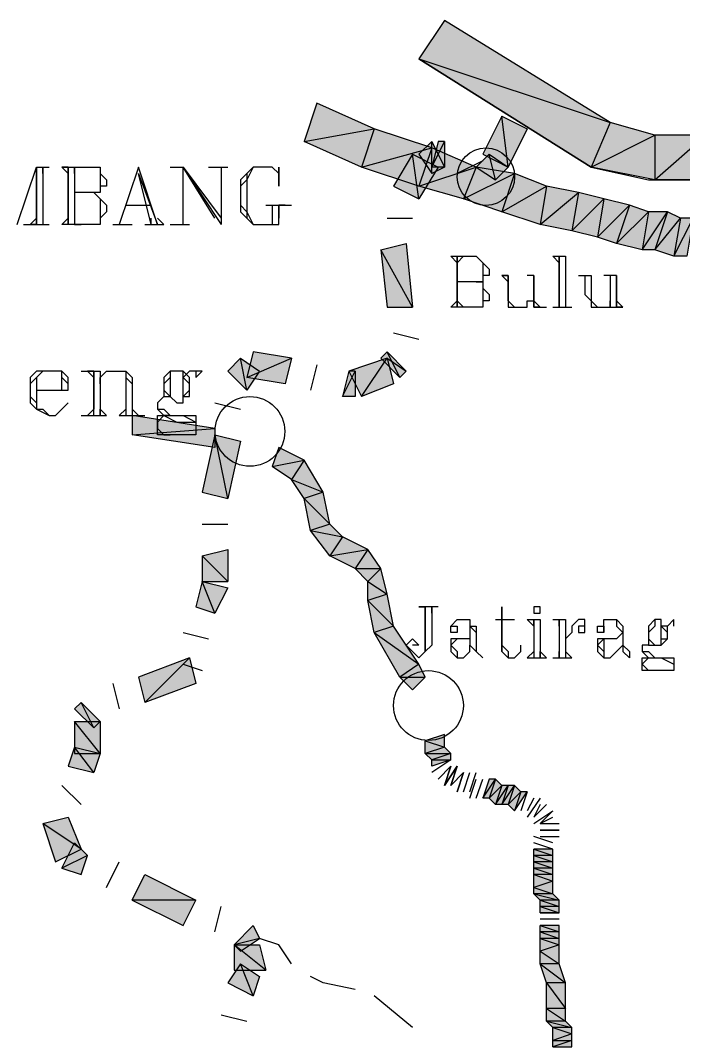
# Model space of a CAD drawing. Header units: millimetres. Extents: x 658 to 813, y 806 to 883.
# Drawn here: x 784.5611 to 784.8772, y 865.0214 to 865.5094 of the extents above; entities that cross this region are included whole.
import ezdxf

# ---------------------------------------------------------------- set-up
doc = ezdxf.new("R2010")
doc.units = ezdxf.units.MM
doc.header["$LTSCALE"] = 0.1
doc.linetypes.add('atContinuous2', pattern=[0])
for name, color, linetype in [('BAT-PROP', 7, 'Continuous'), ('BATKAB', 7, 'Continuous'), ('JL-ARTERI', 7, 'Continuous'), ('KLEKTOR2', 7, 'Continuous'), ('PANTAI', 7, 'Continuous'), ('pantai1', 7, 'Continuous'), ('SYMBOL', 7, 'Continuous'), ('TEXT', 8, 'Continuous'), ('zat_Mask_solid', 7, 'Continuous')]:
    doc.layers.add(name, color=color, linetype=linetype)

msp = doc.modelspace()

# ---------------------------------------------------------------- hatches: boundary and pattern name
at = {"layer": 'BAT-PROP'}
h = msp.add_hatch(color=7, dxfattribs=at)
h.paths.add_polyline_path([(784.78146, 865.44551), (784.79362, 865.43943), (784.79058, 865.46375)])
h.paths.add_polyline_path([(784.79362, 865.43943), (784.79058, 865.46375), (784.80274, 865.45767)])
h = msp.add_hatch(color=7, dxfattribs=at)
h.paths.add_polyline_path([(784.75106, 865.44551), (784.75714, 865.43639), (784.75714, 865.45159)])
h.paths.add_polyline_path([(784.75714, 865.43639), (784.75714, 865.45159), (784.76322, 865.43943)])
h = msp.add_hatch(color=7, dxfattribs=at)
h.paths.add_polyline_path([(784.76018, 865.45159), (784.75714, 865.43943), (784.76322, 865.45159)], flags=16)
h.paths.add_polyline_path([(784.75714, 865.43943), (784.76322, 865.45159), (784.76322, 865.43943)])
h = msp.add_hatch(color=7, dxfattribs=at)
h.paths.add_polyline_path([(784.7389, 865.43031), (784.75106, 865.42423), (784.74802, 865.44551)])
h.paths.add_polyline_path([(784.75106, 865.42423), (784.74802, 865.44551), (784.76018, 865.43943)])
h = msp.add_hatch(color=7, dxfattribs=at)
h.paths.add_polyline_path([(784.77842, 865.43943), (784.78754, 865.43335), (784.7845, 865.44551)])
h.paths.add_polyline_path([(784.78754, 865.43335), (784.7845, 865.44551), (784.79362, 865.43943)])
h = msp.add_hatch(color=7, dxfattribs=at)
h.paths.add_polyline_path([(784.73586, 865.37255), (784.74802, 865.37255), (784.73282, 865.39991)], flags=16)
h.paths.add_polyline_path([(784.74802, 865.37255), (784.73282, 865.39991), (784.74498, 865.40295)])
h = msp.add_hatch(color=7, dxfattribs=at)
h.paths.add_polyline_path([(784.67202, 865.35127), (784.66898, 865.33911), (784.69026, 865.34823)])
h.paths.add_polyline_path([(784.66898, 865.33911), (784.69026, 865.34823), (784.68722, 865.33607)])
h = msp.add_hatch(color=7, dxfattribs=at)
h.paths.add_polyline_path([(784.73282, 865.34823), (784.74194, 865.33911), (784.73586, 865.35127)])
h.paths.add_polyline_path([(784.74194, 865.33911), (784.73586, 865.35127), (784.74498, 865.34215)])
h = msp.add_hatch(color=7, dxfattribs=at)
h.paths.add_polyline_path([(784.65986, 865.34215), (784.66898, 865.33303), (784.66594, 865.34823)])
h.paths.add_polyline_path([(784.66898, 865.33303), (784.66594, 865.34823), (784.67506, 865.34215)])
h = msp.add_hatch(color=7, dxfattribs=at)
h.paths.add_polyline_path([(784.71762, 865.34215), (784.7237, 865.32999), (784.73586, 865.34823)])
h.paths.add_polyline_path([(784.7237, 865.32999), (784.73586, 865.34823), (784.7389, 865.33607)])
h = msp.add_hatch(color=7, dxfattribs=at)
h.paths.add_polyline_path([(784.71762, 865.34215), (784.71458, 865.32999), (784.72066, 865.34215)], flags=16)
h.paths.add_polyline_path([(784.71458, 865.32999), (784.72066, 865.34215), (784.72066, 865.32999)])
h = msp.add_hatch(color=7, dxfattribs=at)
h.paths.add_polyline_path([(784.6477, 865.28439), (784.65986, 865.28135), (784.65378, 865.31175)])
h.paths.add_polyline_path([(784.65986, 865.28135), (784.65378, 865.31175), (784.66594, 865.30871)])
h = msp.add_hatch(color=7, dxfattribs=at)
h.paths.add_polyline_path([(784.6477, 865.24183), (784.65986, 865.24183), (784.6477, 865.25399)], flags=16)
h.paths.add_polyline_path([(784.65986, 865.24183), (784.6477, 865.25399), (784.65986, 865.25703)])
h = msp.add_hatch(color=7, dxfattribs=at)
h.paths.add_polyline_path([(784.64466, 865.22967), (784.65378, 865.22663), (784.6477, 865.24183)])
h.paths.add_polyline_path([(784.65378, 865.22663), (784.6477, 865.24183), (784.65986, 865.23879)])
h = msp.add_hatch(color=7, dxfattribs=at)
h.paths.add_polyline_path([(784.6173, 865.19623), (784.62034, 865.18407), (784.64162, 865.20535)])
h.paths.add_polyline_path([(784.62034, 865.18407), (784.64162, 865.20535), (784.64466, 865.19319)])
h = msp.add_hatch(color=7, dxfattribs=at)
h.paths.add_polyline_path([(784.5869, 865.18103), (784.59602, 865.17191), (784.58994, 865.18407)])
h.paths.add_polyline_path([(784.59602, 865.17191), (784.58994, 865.18407), (784.59906, 865.17495)])
h = msp.add_hatch(color=7, dxfattribs=at)
h.paths.add_polyline_path([(784.5869, 865.15974), (784.59906, 865.15974), (784.5869, 865.17495)], flags=16)
h.paths.add_polyline_path([(784.59906, 865.15974), (784.5869, 865.17495), (784.59906, 865.17495)])
h = msp.add_hatch(color=7, dxfattribs=at)
h.paths.add_polyline_path([(784.58386, 865.15366), (784.59602, 865.15062), (784.5869, 865.16278)])
h.paths.add_polyline_path([(784.59602, 865.15062), (784.5869, 865.16278), (784.59906, 865.15974)])
h = msp.add_hatch(color=7, dxfattribs=at)
h.paths.add_polyline_path([(784.57778, 865.10806), (784.58994, 865.11414), (784.5717, 865.1263)])
h.paths.add_polyline_path([(784.58994, 865.11414), (784.5717, 865.1263), (784.58386, 865.12934)])
h = msp.add_hatch(color=7, dxfattribs=at)
h.paths.add_polyline_path([(784.58994, 865.10198), (784.59298, 865.1111), (784.58082, 865.10502)])
h.paths.add_polyline_path([(784.59298, 865.1111), (784.58082, 865.10502), (784.5869, 865.11718)])
h = msp.add_hatch(color=7, dxfattribs=at)
h.paths.add_polyline_path([(784.63858, 865.07766), (784.64466, 865.08982), (784.61426, 865.08982)])
h.paths.add_polyline_path([(784.64466, 865.08982), (784.61426, 865.08982), (784.62034, 865.10198)])
h = msp.add_hatch(color=7, dxfattribs=at)
h.paths.add_polyline_path([(784.66594, 865.0655), (784.67506, 865.07158), (784.6629, 865.06854)])
h.paths.add_polyline_path([(784.67506, 865.07158), (784.6629, 865.06854), (784.67202, 865.07766)])
h = msp.add_hatch(color=7, dxfattribs=at)
h.paths.add_polyline_path([(784.6629, 865.05638), (784.6781, 865.05638), (784.6629, 865.06854)], flags=16)
h.paths.add_polyline_path([(784.6781, 865.05638), (784.6629, 865.06854), (784.67506, 865.06854)])
h = msp.add_hatch(color=7, dxfattribs=at)
h.paths.add_polyline_path([(784.65986, 865.0503), (784.67202, 865.04422), (784.66594, 865.05942)])
h.paths.add_polyline_path([(784.67202, 865.04422), (784.66594, 865.05942), (784.67506, 865.05334)])
at = {"layer": 'JL-ARTERI'}
for points in [[(784.70242, 865.46983), (784.69634, 865.45159), (784.72978, 865.45767)], [(784.69634, 865.45159), (784.72978, 865.45767), (784.7237, 865.43943)], [(784.72978, 865.45767), (784.7237, 865.43943), (784.75714, 865.44855)], [(784.7237, 865.43943), (784.75714, 865.44855), (784.75106, 865.43031)], [(784.75714, 865.44855), (784.75106, 865.43031), (784.77842, 865.43943)], [(784.75106, 865.43031), (784.77842, 865.43943), (784.77234, 865.42423)], [(784.77842, 865.43943), (784.77234, 865.42423), (784.79666, 865.43639)], [(784.77234, 865.42423), (784.79666, 865.43639), (784.79058, 865.41815)], [(784.79666, 865.43639), (784.79058, 865.41815), (784.81186, 865.43031)], [(784.79058, 865.41815), (784.81186, 865.43031), (784.80882, 865.41207)], [(784.81186, 865.43031), (784.80882, 865.41207), (784.82706, 865.42727)], [(784.80882, 865.41207), (784.82706, 865.42727), (784.82402, 865.40903)], [(784.82706, 865.42727), (784.82402, 865.40903), (784.83922, 865.42423)], [(784.82402, 865.40903), (784.83922, 865.42423), (784.83618, 865.40599)], [(784.83922, 865.42423), (784.83618, 865.40599), (784.85138, 865.42119)], [(784.83618, 865.40599), (784.85138, 865.42119), (784.8453, 865.40295)], [(784.85138, 865.42119), (784.8453, 865.40295), (784.8605, 865.41815)], [(784.8453, 865.40295), (784.8605, 865.41815), (784.85746, 865.39991)]]:
    msp.add_hatch(color=7, dxfattribs=at).paths.add_polyline_path(points)
h = msp.add_hatch(color=7, dxfattribs=at)
h.paths.add_polyline_path([(784.8605, 865.41815), (784.85746, 865.39991), (784.86962, 865.41815)], flags=16)
h.paths.add_polyline_path([(784.85746, 865.39991), (784.86962, 865.41815), (784.86354, 865.39991)])
h = msp.add_hatch(color=7, dxfattribs=at)
h.paths.add_polyline_path([(784.8757, 865.41511), (784.87266, 865.39687), (784.88178, 865.41511)], flags=16)
h.paths.add_polyline_path([(784.87266, 865.39687), (784.88178, 865.41511), (784.87874, 865.39687)])
at = {"layer": 'KLEKTOR2'}
h = msp.add_hatch(color=7, dxfattribs=at)
h.paths.add_polyline_path([(784.61426, 865.32087), (784.61426, 865.31175), (784.65378, 865.31479)])
h.paths.add_polyline_path([(784.61426, 865.31175), (784.65378, 865.31479), (784.65378, 865.30567)])
for points in [[(784.68418, 865.30567), (784.68114, 865.29655), (784.69634, 865.29959)], [(784.68114, 865.29655), (784.69634, 865.29959), (784.69026, 865.29047)], [(784.69634, 865.29959), (784.69026, 865.29047), (784.70546, 865.28439)], [(784.69026, 865.29047), (784.70546, 865.28439), (784.69634, 865.28135)], [(784.70546, 865.28439), (784.69634, 865.28135), (784.7085, 865.26919)], [(784.69634, 865.28135), (784.7085, 865.26919), (784.69938, 865.26615)], [(784.7085, 865.26919), (784.69938, 865.26615), (784.71458, 865.26311)], [(784.69938, 865.26615), (784.71458, 865.26311), (784.7085, 865.25399)], [(784.71458, 865.26311), (784.7085, 865.25399), (784.72674, 865.25703)], [(784.7085, 865.25399), (784.72674, 865.25703), (784.72066, 865.24791)], [(784.72674, 865.25703), (784.72066, 865.24791), (784.73282, 865.24791)], [(784.72066, 865.24791), (784.73282, 865.24791), (784.72674, 865.24183)], [(784.73282, 865.24791), (784.72674, 865.24183), (784.73586, 865.23575)], [(784.72674, 865.24183), (784.73586, 865.23575), (784.72674, 865.23271)], [(784.73586, 865.23575), (784.72674, 865.23271), (784.7389, 865.22055)], [(784.72674, 865.23271), (784.7389, 865.22055), (784.72978, 865.21751)], [(784.7389, 865.22055), (784.72978, 865.21751), (784.75106, 865.20231)], [(784.72978, 865.21751), (784.75106, 865.20231), (784.74194, 865.19623)], [(784.75106, 865.20231), (784.74194, 865.19623), (784.7541, 865.19623)], [(784.74194, 865.19623), (784.7541, 865.19623), (784.74802, 865.19015)], [(784.76322, 865.16887), (784.7541, 865.16583), (784.76322, 865.16278)], [(784.7541, 865.16583), (784.76322, 865.16278), (784.7541, 865.15974)], [(784.76322, 865.16278), (784.7541, 865.15974), (784.76626, 865.15974)]]:
    msp.add_hatch(color=7, dxfattribs=at).paths.add_polyline_path(points)
h = msp.add_hatch(color=7, dxfattribs=at)
h.paths.add_polyline_path([(784.7541, 865.15974), (784.76626, 865.15974), (784.75714, 865.1567)])
h.paths.add_polyline_path([(784.76626, 865.15974), (784.75714, 865.1567), (784.76626, 865.1567)], flags=17)
h = msp.add_hatch(color=7, dxfattribs=at)
h.paths.add_polyline_path([(784.7845, 865.14758), (784.78146, 865.13846), (784.78754, 865.14758)], flags=16)
h.paths.add_polyline_path([(784.78146, 865.13846), (784.78754, 865.14758), (784.7845, 865.13846)])
h = msp.add_hatch(color=7, dxfattribs=at)
h.paths.add_polyline_path([(784.79058, 865.14454), (784.78754, 865.13542), (784.79362, 865.14454)], flags=16)
h.paths.add_polyline_path([(784.78754, 865.13542), (784.79362, 865.14454), (784.79058, 865.13542)])
h = msp.add_hatch(color=7, dxfattribs=at)
h.paths.add_polyline_path([(784.79362, 865.14454), (784.79058, 865.13542), (784.79666, 865.14454)], flags=16)
h.paths.add_polyline_path([(784.79058, 865.13542), (784.79666, 865.14454), (784.79362, 865.13542)])
h = msp.add_hatch(color=7, dxfattribs=at)
h.paths.add_polyline_path([(784.8149, 865.11414), (784.80578, 865.11414), (784.8149, 865.1111)], flags=17)
h.paths.add_polyline_path([(784.80578, 865.11414), (784.8149, 865.1111), (784.80578, 865.1111)], flags=17)
h = msp.add_hatch(color=7, dxfattribs=at)
h.paths.add_polyline_path([(784.8149, 865.1111), (784.80578, 865.1111), (784.8149, 865.10806)], flags=17)
h.paths.add_polyline_path([(784.80578, 865.1111), (784.8149, 865.10806), (784.80578, 865.10806)], flags=17)
h = msp.add_hatch(color=7, dxfattribs=at)
h.paths.add_polyline_path([(784.8149, 865.10806), (784.80578, 865.10806), (784.8149, 865.10502)], flags=17)
h.paths.add_polyline_path([(784.80578, 865.10806), (784.8149, 865.10502), (784.80578, 865.10502)], flags=17)
h = msp.add_hatch(color=7, dxfattribs=at)
h.paths.add_polyline_path([(784.8149, 865.10502), (784.80578, 865.10502), (784.8149, 865.10198)], flags=17)
h.paths.add_polyline_path([(784.80578, 865.10502), (784.8149, 865.10198), (784.80578, 865.10198)], flags=17)
h = msp.add_hatch(color=7, dxfattribs=at)
h.paths.add_polyline_path([(784.8149, 865.10198), (784.80578, 865.10198), (784.8149, 865.09894)], flags=17)
h.paths.add_polyline_path([(784.80578, 865.10198), (784.8149, 865.09894), (784.80578, 865.0959)])
h = msp.add_hatch(color=7, dxfattribs=at)
h.paths.add_polyline_path([(784.8149, 865.09894), (784.80578, 865.0959), (784.8149, 865.09286)])
h.paths.add_polyline_path([(784.80578, 865.0959), (784.8149, 865.09286), (784.80578, 865.09286)], flags=17)
h = msp.add_hatch(color=7, dxfattribs=at)
h.paths.add_polyline_path([(784.8149, 865.09286), (784.80578, 865.09286), (784.81794, 865.08982)], flags=17)
h.paths.add_polyline_path([(784.80578, 865.09286), (784.81794, 865.08982), (784.80882, 865.08982)], flags=17)
h = msp.add_hatch(color=7, dxfattribs=at)
h.paths.add_polyline_path([(784.81794, 865.08982), (784.80882, 865.08982), (784.81794, 865.08678)], flags=17)
h.paths.add_polyline_path([(784.80882, 865.08982), (784.81794, 865.08678), (784.80882, 865.08678)], flags=17)
h = msp.add_hatch(color=7, dxfattribs=at)
h.paths.add_polyline_path([(784.81794, 865.08678), (784.80882, 865.08678), (784.81794, 865.08374)], flags=17)
h.paths.add_polyline_path([(784.80882, 865.08678), (784.81794, 865.08374), (784.80882, 865.08374)], flags=17)
h = msp.add_hatch(color=7, dxfattribs=at)
h.paths.add_polyline_path([(784.81794, 865.07766), (784.80882, 865.07766), (784.81794, 865.07462)], flags=17)
h.paths.add_polyline_path([(784.80882, 865.07766), (784.81794, 865.07462), (784.80882, 865.07462)], flags=17)
h = msp.add_hatch(color=7, dxfattribs=at)
h.paths.add_polyline_path([(784.81794, 865.07462), (784.80882, 865.07462), (784.81794, 865.07158)], flags=17)
h.paths.add_polyline_path([(784.80882, 865.07462), (784.81794, 865.07158), (784.80882, 865.07158)], flags=17)
h = msp.add_hatch(color=7, dxfattribs=at)
h.paths.add_polyline_path([(784.81794, 865.07158), (784.80882, 865.07158), (784.81794, 865.06854)], flags=17)
h.paths.add_polyline_path([(784.80882, 865.07158), (784.81794, 865.06854), (784.80882, 865.0655)])
h = msp.add_hatch(color=7, dxfattribs=at)
h.paths.add_polyline_path([(784.81794, 865.06854), (784.80882, 865.0655), (784.81794, 865.05942)])
h.paths.add_polyline_path([(784.80882, 865.0655), (784.81794, 865.05942), (784.80882, 865.05942)], flags=17)
h = msp.add_hatch(color=7, dxfattribs=at)
h.paths.add_polyline_path([(784.81794, 865.05942), (784.80882, 865.05942), (784.82098, 865.0503)], flags=17)
h.paths.add_polyline_path([(784.80882, 865.05942), (784.82098, 865.0503), (784.81186, 865.0503)], flags=17)
h = msp.add_hatch(color=7, dxfattribs=at)
h.paths.add_polyline_path([(784.82098, 865.0503), (784.81186, 865.0503), (784.82098, 865.03814)], flags=17)
h.paths.add_polyline_path([(784.81186, 865.0503), (784.82098, 865.03814), (784.81186, 865.03814)], flags=17)
h = msp.add_hatch(color=7, dxfattribs=at)
h.paths.add_polyline_path([(784.82098, 865.03814), (784.81186, 865.03814), (784.82098, 865.03206)], flags=17)
h.paths.add_polyline_path([(784.81186, 865.03814), (784.82098, 865.03206), (784.81186, 865.03206)], flags=17)
h = msp.add_hatch(color=7, dxfattribs=at)
h.paths.add_polyline_path([(784.82098, 865.03206), (784.81186, 865.03206), (784.82402, 865.02902)], flags=17)
h.paths.add_polyline_path([(784.81186, 865.03206), (784.82402, 865.02902), (784.8149, 865.02902)], flags=17)
h = msp.add_hatch(color=7, dxfattribs=at)
h.paths.add_polyline_path([(784.82402, 865.02902), (784.8149, 865.02902), (784.82402, 865.02598)], flags=17)
h.paths.add_polyline_path([(784.8149, 865.02902), (784.82402, 865.02598), (784.8149, 865.02294)])
h.paths.add_polyline_path([(784.82402, 865.02598), (784.8149, 865.02294), (784.82402, 865.02294)], flags=17)
h = msp.add_hatch(color=7, dxfattribs=at)
h.paths.add_polyline_path([(784.8149, 865.02294), (784.82402, 865.02294), (784.8149, 865.0199)], flags=16)
h.paths.add_polyline_path([(784.82402, 865.02294), (784.8149, 865.0199), (784.82402, 865.0199)])
at = {"layer": 'pantai1'}
for points in [[(784.76322, 865.50935), (784.75106, 865.49111), (784.84226, 865.46071)], [(784.75106, 865.49111), (784.84226, 865.46071), (784.83314, 865.43943)], [(784.84226, 865.46071), (784.83314, 865.43943), (784.86354, 865.45463)], [(784.83314, 865.43943), (784.86354, 865.45463), (784.86354, 865.43335)]]:
    msp.add_hatch(color=7, dxfattribs=at).paths.add_polyline_path(points)
h = msp.add_hatch(color=7, dxfattribs=at)
h.paths.add_polyline_path([(784.86354, 865.45463), (784.86354, 865.43335), (784.88786, 865.45463)], flags=16)
h.paths.add_polyline_path([(784.86354, 865.43335), (784.88786, 865.45463), (784.88482, 865.43335)])
at = {"layer": 'zat_Mask_solid'}
for points in [[(784.86962, 865.41815), (784.86354, 865.39991), (784.8757, 865.41511)], [(784.86354, 865.39991), (784.8757, 865.41511), (784.87266, 865.39687)], [(784.75714, 865.1567), (784.76626, 865.1567), (784.75714, 865.15366)], [(784.78754, 865.14758), (784.7845, 865.13846), (784.79058, 865.14454)], [(784.7845, 865.13846), (784.79058, 865.14454), (784.78754, 865.13542)], [(784.79666, 865.14454), (784.79362, 865.13542), (784.7997, 865.1415)], [(784.79362, 865.13542), (784.7997, 865.1415), (784.79666, 865.13238)], [(784.7997, 865.1415), (784.79666, 865.13238), (784.80274, 865.1415)]]:
    msp.add_hatch(color=7, dxfattribs=at).paths.add_polyline_path(points)

# ---------------------------------------------------------------- linework, layer by layer
at = {"layer": 'BAT-PROP', "color": 7, "linetype": 'atContinuous2'}
for p, q in [((784.79058, 865.46375), (784.78146, 865.44551)), ((784.79362, 865.43943), (784.79058, 865.46375)), ((784.79362, 865.43943), (784.79058, 865.46375)), ((784.79058, 865.46375), (784.80274, 865.45767)), ((784.80274, 865.45767), (784.79362, 865.43943)), ((784.75714, 865.45159), (784.75106, 865.44551)), ((784.75714, 865.43639), (784.75714, 865.45159)), ((784.75714, 865.43639), (784.75714, 865.45159)), ((784.75714, 865.45159), (784.76322, 865.43943)), ((784.76018, 865.45159), (784.75714, 865.43943)), ((784.75714, 865.43943), (784.76322, 865.45159)), ((784.75714, 865.43943), (784.76322, 865.45159)), ((784.76322, 865.45159), (784.76018, 865.45159)), ((784.76322, 865.45159), (784.76322, 865.43943)), ((784.74802, 865.44551), (784.7389, 865.43031)), ((784.75106, 865.42423), (784.74802, 865.44551)), ((784.75106, 865.42423), (784.74802, 865.44551)), ((784.74802, 865.44551), (784.76018, 865.43943)), ((784.75106, 865.44551), (784.75714, 865.43639)), ((784.7845, 865.44551), (784.77842, 865.43943)), ((784.78146, 865.44551), (784.79362, 865.43943)), ((784.78754, 865.43335), (784.7845, 865.44551)), ((784.78754, 865.43335), (784.7845, 865.44551)), ((784.7845, 865.44551), (784.79362, 865.43943)), ((784.76018, 865.43943), (784.75106, 865.42423)), ((784.76322, 865.43943), (784.75714, 865.43639)), ((784.76322, 865.43943), (784.75714, 865.43943)), ((784.77842, 865.43943), (784.78754, 865.43335)), ((784.79362, 865.43943), (784.78754, 865.43335)), ((784.7389, 865.43031), (784.75106, 865.42423)), ((784.73282, 865.39991), (784.74498, 865.40295)), ((784.74498, 865.40295), (784.74802, 865.37255)), ((784.74802, 865.37255), (784.73282, 865.39991)), ((784.73282, 865.39991), (784.73586, 865.37255)), ((784.74802, 865.37255), (784.73282, 865.39991)), ((784.73586, 865.37255), (784.74802, 865.37255)), ((784.67202, 865.35127), (784.66898, 865.33911)), ((784.69026, 865.34823), (784.67202, 865.35127)), ((784.73586, 865.35127), (784.73282, 865.34823)), ((784.74194, 865.33911), (784.73586, 865.35127)), ((784.74194, 865.33911), (784.73586, 865.35127)), ((784.73586, 865.35127), (784.74498, 865.34215)), ((784.66594, 865.34823), (784.65986, 865.34215)), ((784.66898, 865.33303), (784.66594, 865.34823)), ((784.66898, 865.33303), (784.66594, 865.34823)), ((784.66594, 865.34823), (784.67506, 865.34215)), ((784.66898, 865.33911), (784.69026, 865.34823)), ((784.66898, 865.33911), (784.69026, 865.34823)), ((784.69026, 865.34823), (784.68722, 865.33607)), ((784.73586, 865.34823), (784.71762, 865.34215)), ((784.7237, 865.32999), (784.73586, 865.34823)), ((784.7237, 865.32999), (784.73586, 865.34823)), ((784.73282, 865.34823), (784.74194, 865.33911)), ((784.73586, 865.34823), (784.7389, 865.33607)), ((784.65986, 865.34215), (784.66898, 865.33303)), ((784.67506, 865.34215), (784.66898, 865.33303)), ((784.71762, 865.34215), (784.71458, 865.32999)), ((784.71458, 865.32999), (784.72066, 865.34215)), ((784.71458, 865.32999), (784.72066, 865.34215)), ((784.72066, 865.34215), (784.71762, 865.34215)), ((784.71762, 865.34215), (784.7237, 865.32999)), ((784.72066, 865.34215), (784.72066, 865.32999)), ((784.74498, 865.34215), (784.74194, 865.33911)), ((784.68722, 865.33607), (784.66898, 865.33911)), ((784.7389, 865.33607), (784.7237, 865.32999)), ((784.72066, 865.32999), (784.71458, 865.32999)), ((784.65378, 865.31175), (784.6477, 865.28439)), ((784.65986, 865.28135), (784.65378, 865.31175)), ((784.65986, 865.28135), (784.65378, 865.31175)), ((784.65378, 865.31175), (784.66594, 865.30871)), ((784.66594, 865.30871), (784.65986, 865.28135)), ((784.6477, 865.28439), (784.65986, 865.28135)), ((784.6477, 865.25399), (784.65986, 865.25703)), ((784.65986, 865.24183), (784.6477, 865.25399)), ((784.6477, 865.25399), (784.6477, 865.24183)), ((784.65986, 865.24183), (784.6477, 865.25399)), ((784.65986, 865.25703), (784.65986, 865.24183)), ((784.6477, 865.24183), (784.64466, 865.22967)), ((784.65378, 865.22663), (784.6477, 865.24183)), ((784.65378, 865.22663), (784.6477, 865.24183)), ((784.6477, 865.24183), (784.65986, 865.23879)), ((784.6477, 865.24183), (784.65986, 865.24183)), ((784.65986, 865.23879), (784.65378, 865.22663)), ((784.64466, 865.22967), (784.65378, 865.22663)), ((784.64162, 865.20535), (784.6173, 865.19623)), ((784.62034, 865.18407), (784.64162, 865.20535)), ((784.62034, 865.18407), (784.64162, 865.20535)), ((784.64162, 865.20535), (784.64466, 865.19319)), ((784.6173, 865.19623), (784.62034, 865.18407)), ((784.64466, 865.19319), (784.62034, 865.18407)), ((784.58994, 865.18407), (784.5869, 865.18103)), ((784.5869, 865.18103), (784.59602, 865.17191)), ((784.59602, 865.17191), (784.58994, 865.18407)), ((784.59602, 865.17191), (784.58994, 865.18407)), ((784.58994, 865.18407), (784.59906, 865.17495)), ((784.59906, 865.15974), (784.5869, 865.17495)), ((784.5869, 865.17495), (784.5869, 865.15974)), ((784.59906, 865.15974), (784.5869, 865.17495)), ((784.5869, 865.17495), (784.59906, 865.17495)), ((784.59906, 865.17495), (784.59602, 865.17191)), ((784.59906, 865.17495), (784.59906, 865.15974)), ((784.5869, 865.16278), (784.58386, 865.15366)), ((784.59602, 865.15062), (784.5869, 865.16278)), ((784.59602, 865.15062), (784.5869, 865.16278)), ((784.5869, 865.16278), (784.59906, 865.15974)), ((784.5869, 865.15974), (784.59906, 865.15974)), ((784.59906, 865.15974), (784.59602, 865.15062)), ((784.58386, 865.15366), (784.59602, 865.15062)), ((784.5717, 865.1263), (784.58386, 865.12934)), ((784.58386, 865.12934), (784.58994, 865.11414)), ((784.58994, 865.11414), (784.5717, 865.1263)), ((784.5717, 865.1263), (784.57778, 865.10806)), ((784.58994, 865.11414), (784.5717, 865.1263)), ((784.58082, 865.10502), (784.5869, 865.11718)), ((784.5869, 865.11718), (784.59298, 865.1111)), ((784.57778, 865.10806), (784.58994, 865.11414)), ((784.59298, 865.1111), (784.58082, 865.10502)), ((784.59298, 865.1111), (784.58082, 865.10502)), ((784.58994, 865.10198), (784.59298, 865.1111)), ((784.58082, 865.10502), (784.58994, 865.10198)), ((784.61426, 865.08982), (784.62034, 865.10198)), ((784.62034, 865.10198), (784.64466, 865.08982)), ((784.64466, 865.08982), (784.61426, 865.08982)), ((784.61426, 865.08982), (784.63858, 865.07766)), ((784.64466, 865.08982), (784.61426, 865.08982)), ((784.63858, 865.07766), (784.64466, 865.08982)), ((784.6629, 865.06854), (784.67202, 865.07766)), ((784.67202, 865.07766), (784.67506, 865.07158)), ((784.67506, 865.07158), (784.6629, 865.06854)), ((784.67506, 865.07158), (784.6629, 865.06854)), ((784.6781, 865.05638), (784.6629, 865.06854)), ((784.6629, 865.06854), (784.6629, 865.05638)), ((784.6781, 865.05638), (784.6629, 865.06854)), ((784.6629, 865.06854), (784.67506, 865.06854)), ((784.6629, 865.06854), (784.66594, 865.0655)), ((784.66594, 865.0655), (784.67506, 865.07158)), ((784.67506, 865.06854), (784.6781, 865.05638)), ((784.66594, 865.05942), (784.65986, 865.0503)), ((784.67202, 865.04422), (784.66594, 865.05942)), ((784.67202, 865.04422), (784.66594, 865.05942)), ((784.66594, 865.05942), (784.67506, 865.05334)), ((784.6629, 865.05638), (784.6781, 865.05638)), ((784.65986, 865.0503), (784.67202, 865.04422)), ((784.67506, 865.05334), (784.67202, 865.04422))]:
    msp.add_line(p, q, dxfattribs=at)
at = {"layer": 'BAT-PROP', "color": 7}
for points in [[(784.79058, 865.46375), (784.80274, 865.45767)], [(784.78146, 865.44247), (784.7693, 865.43639)], [(784.73586, 865.41511), (784.74802, 865.41511)], [(784.7389, 865.36039), (784.75106, 865.35735)], [(784.73586, 865.34823), (784.74498, 865.34215)], [(784.70242, 865.34519), (784.69938, 865.33303)], [(784.65378, 865.32695), (784.66594, 865.32391)], [(784.6477, 865.26919), (784.65986, 865.26919)], [(784.63858, 865.21751), (784.65074, 865.21447)], [(784.63858, 865.20231), (784.6477, 865.19927)], [(784.60514, 865.19319), (784.60818, 865.18103)], [(784.58082, 865.14454), (784.58994, 865.13542)], [(784.6021, 865.0959), (784.60818, 865.10806)], [(784.63858, 865.07766), (784.64466, 865.08982)], [(784.65378, 865.07462), (784.65682, 865.08678)], [(784.65682, 865.0351), (784.66898, 865.03206)]]:
    msp.add_lwpolyline(points, dxfattribs=at)
at = {"layer": 'BATKAB', "color": 7}
for points in [[(784.69026, 865.05942), (784.68418, 865.06854), (784.67506, 865.07158)], [(784.72066, 865.04726), (784.70546, 865.0503), (784.69938, 865.05334)], [(784.74802, 865.02902), (784.72978, 865.04422)]]:
    msp.add_lwpolyline(points, dxfattribs=at)
at = {"layer": 'JL-ARTERI', "color": 7}
for points in [[(784.70242, 865.46983), (784.69634, 865.45159), (784.72978, 865.45767), (784.70242, 865.46983)], [(784.69634, 865.45159), (784.72978, 865.45767), (784.7237, 865.43943), (784.69634, 865.45159)], [(784.72978, 865.45767), (784.7237, 865.43943), (784.75714, 865.44855), (784.72978, 865.45767)], [(784.7237, 865.43943), (784.75714, 865.44855), (784.75106, 865.43031), (784.7237, 865.43943)], [(784.75714, 865.44855), (784.75106, 865.43031), (784.77842, 865.43943), (784.75714, 865.44855)], [(784.75106, 865.43031), (784.77842, 865.43943), (784.77234, 865.42423), (784.75106, 865.43031)], [(784.77842, 865.43943), (784.77234, 865.42423), (784.79666, 865.43639), (784.77842, 865.43943)], [(784.77234, 865.42423), (784.79666, 865.43639), (784.79058, 865.41815), (784.77234, 865.42423)], [(784.79666, 865.43639), (784.79058, 865.41815), (784.81186, 865.43031), (784.79666, 865.43639)], [(784.79058, 865.41815), (784.81186, 865.43031), (784.80882, 865.41207), (784.79058, 865.41815)], [(784.81186, 865.43031), (784.80882, 865.41207), (784.82706, 865.42727), (784.81186, 865.43031)], [(784.80882, 865.41207), (784.82706, 865.42727), (784.82402, 865.40903), (784.80882, 865.41207)], [(784.82706, 865.42727), (784.82402, 865.40903), (784.83922, 865.42423), (784.82706, 865.42727)], [(784.82402, 865.40903), (784.83922, 865.42423), (784.83618, 865.40599), (784.82402, 865.40903)], [(784.83922, 865.42423), (784.83618, 865.40599), (784.85138, 865.42119), (784.83922, 865.42423)], [(784.83618, 865.40599), (784.85138, 865.42119), (784.8453, 865.40295), (784.83618, 865.40599)], [(784.85138, 865.42119), (784.8453, 865.40295), (784.8605, 865.41815), (784.85138, 865.42119)], [(784.8453, 865.40295), (784.8605, 865.41815), (784.85746, 865.39991), (784.8453, 865.40295)], [(784.8605, 865.41815), (784.85746, 865.39991), (784.86962, 865.41815), (784.8605, 865.41815)], [(784.85746, 865.39991), (784.86962, 865.41815), (784.86354, 865.39991), (784.85746, 865.39991)], [(784.86962, 865.41815), (784.86354, 865.39991), (784.8757, 865.41511), (784.86962, 865.41815)], [(784.86354, 865.39991), (784.8757, 865.41511), (784.87266, 865.39687), (784.86354, 865.39991)], [(784.8757, 865.41511), (784.87266, 865.39687), (784.88178, 865.41511), (784.8757, 865.41511)], [(784.87266, 865.39687), (784.88178, 865.41511), (784.87874, 865.39687), (784.87266, 865.39687)]]:
    msp.add_lwpolyline(points, dxfattribs=at)
at = {"layer": 'KLEKTOR2', "color": 7, "linetype": 'atContinuous2'}
for p, q in [((784.61426, 865.32087), (784.61426, 865.31175)), ((784.65378, 865.31479), (784.61426, 865.32087)), ((784.61426, 865.31175), (784.65378, 865.31479)), ((784.61426, 865.31175), (784.65378, 865.31479)), ((784.65378, 865.31479), (784.65378, 865.30567)), ((784.65378, 865.30567), (784.61426, 865.31175))]:
    msp.add_line(p, q, dxfattribs=at)
at = {"layer": 'KLEKTOR2', "color": 7}
for points in [[(784.68418, 865.30567), (784.68114, 865.29655), (784.69634, 865.29959), (784.68418, 865.30567)], [(784.68114, 865.29655), (784.69634, 865.29959), (784.69026, 865.29047), (784.68114, 865.29655)], [(784.69634, 865.29959), (784.69026, 865.29047), (784.70546, 865.28439), (784.69634, 865.29959)], [(784.69026, 865.29047), (784.70546, 865.28439), (784.69634, 865.28135), (784.69026, 865.29047)], [(784.70546, 865.28439), (784.69634, 865.28135), (784.7085, 865.26919), (784.70546, 865.28439)], [(784.69634, 865.28135), (784.7085, 865.26919), (784.69938, 865.26615), (784.69634, 865.28135)], [(784.7085, 865.26919), (784.69938, 865.26615), (784.71458, 865.26311), (784.7085, 865.26919)], [(784.69938, 865.26615), (784.71458, 865.26311), (784.7085, 865.25399), (784.69938, 865.26615)], [(784.71458, 865.26311), (784.7085, 865.25399), (784.72674, 865.25703), (784.71458, 865.26311)], [(784.7085, 865.25399), (784.72674, 865.25703), (784.72066, 865.24791), (784.7085, 865.25399)], [(784.72674, 865.25703), (784.72066, 865.24791), (784.73282, 865.24791), (784.72674, 865.25703)], [(784.72066, 865.24791), (784.73282, 865.24791), (784.72674, 865.24183), (784.72066, 865.24791)], [(784.73282, 865.24791), (784.72674, 865.24183), (784.73586, 865.23575), (784.73282, 865.24791)], [(784.72674, 865.24183), (784.73586, 865.23575), (784.72674, 865.23271), (784.72674, 865.24183)], [(784.73586, 865.23575), (784.72674, 865.23271), (784.7389, 865.22055), (784.73586, 865.23575)], [(784.72674, 865.23271), (784.7389, 865.22055), (784.72978, 865.21751), (784.72674, 865.23271)], [(784.7389, 865.22055), (784.72978, 865.21751), (784.75106, 865.20231), (784.7389, 865.22055)], [(784.72978, 865.21751), (784.75106, 865.20231), (784.74194, 865.19623), (784.72978, 865.21751)], [(784.75106, 865.20231), (784.74194, 865.19623), (784.7541, 865.19623), (784.75106, 865.20231)], [(784.74194, 865.19623), (784.7541, 865.19623), (784.74802, 865.19015), (784.74194, 865.19623)], [(784.76322, 865.16887), (784.7541, 865.16583), (784.76322, 865.16278), (784.76322, 865.16887)], [(784.7541, 865.16583), (784.76322, 865.16278), (784.7541, 865.15974), (784.7541, 865.16583)], [(784.76322, 865.16278), (784.7541, 865.15974), (784.76626, 865.15974), (784.76322, 865.16278)], [(784.7541, 865.15974), (784.76626, 865.15974), (784.75714, 865.1567), (784.7541, 865.15974)], [(784.76626, 865.15974), (784.75714, 865.1567), (784.76626, 865.1567), (784.76626, 865.15974)], [(784.75714, 865.1567), (784.76626, 865.1567), (784.75714, 865.15366), (784.75714, 865.1567)], [(784.76626, 865.1567), (784.75714, 865.15062)], [(784.76626, 865.15366), (784.76018, 865.14758), (784.76626, 865.15366), (784.76322, 865.14454), (784.76626, 865.15366)], [(784.7693, 865.15366), (784.76322, 865.14454), (784.7693, 865.15366), (784.76626, 865.14454), (784.7693, 865.15366)], [(784.76626, 865.14454), (784.77234, 865.15062), (784.7693, 865.1415), (784.77234, 865.15062)], [(784.77234, 865.1415), (784.77538, 865.15062)], [(784.77538, 865.1415), (784.77842, 865.15062)], [(784.77538, 865.13846), (784.77842, 865.14758)], [(784.77842, 865.13846), (784.78146, 865.14758)], [(784.7845, 865.14758), (784.78146, 865.13846), (784.78754, 865.14758), (784.7845, 865.14758)], [(784.78146, 865.13846), (784.78754, 865.14758), (784.7845, 865.13846), (784.78146, 865.13846)], [(784.78754, 865.14758), (784.7845, 865.13846), (784.79058, 865.14454), (784.78754, 865.14758)], [(784.7845, 865.13846), (784.79058, 865.14454), (784.78754, 865.13542), (784.7845, 865.13846)], [(784.79058, 865.14454), (784.78754, 865.13542), (784.79362, 865.14454), (784.79058, 865.14454)], [(784.78754, 865.13542), (784.79362, 865.14454), (784.79058, 865.13542), (784.78754, 865.13542)], [(784.79362, 865.14454), (784.79058, 865.13542), (784.79666, 865.14454), (784.79362, 865.14454)], [(784.79058, 865.13542), (784.79666, 865.14454), (784.79362, 865.13542), (784.79058, 865.13542)], [(784.79666, 865.14454), (784.79362, 865.13542), (784.7997, 865.1415), (784.79666, 865.14454)], [(784.79362, 865.13542), (784.7997, 865.1415), (784.79666, 865.13238), (784.79362, 865.13542)], [(784.7997, 865.1415), (784.79666, 865.13238), (784.80274, 865.1415), (784.7997, 865.1415)], [(784.80274, 865.1415), (784.7997, 865.13238)], [(784.80578, 865.13846), (784.80274, 865.13238)], [(784.80882, 865.13846), (784.80274, 865.12934)], [(784.80882, 865.13542), (784.80578, 865.12934), (784.81186, 865.13542)], [(784.80578, 865.1263), (784.8149, 865.13238), (784.80882, 865.1263), (784.8149, 865.12934)], [(784.80882, 865.1263), (784.81794, 865.1263)], [(784.80882, 865.12326), (784.81794, 865.12326), (784.80882, 865.12326)], [(784.8149, 865.11718), (784.80578, 865.12022)], [(784.8149, 865.11414), (784.80578, 865.11718)], [(784.80882, 865.12022), (784.81794, 865.12022)], [(784.8149, 865.11414), (784.80578, 865.11414), (784.8149, 865.1111), (784.8149, 865.11414)], [(784.80578, 865.11414), (784.8149, 865.1111), (784.80578, 865.1111), (784.80578, 865.11414)], [(784.8149, 865.1111), (784.80578, 865.1111), (784.8149, 865.10806), (784.8149, 865.1111)], [(784.80578, 865.1111), (784.8149, 865.10806), (784.80578, 865.10806), (784.80578, 865.1111)], [(784.8149, 865.10806), (784.80578, 865.10806), (784.8149, 865.10502), (784.8149, 865.10806)], [(784.80578, 865.10806), (784.8149, 865.10502), (784.80578, 865.10502), (784.80578, 865.10806)], [(784.8149, 865.10502), (784.80578, 865.10502), (784.8149, 865.10198), (784.8149, 865.10502)], [(784.80578, 865.10502), (784.8149, 865.10198), (784.80578, 865.10198), (784.80578, 865.10502)], [(784.8149, 865.10198), (784.80578, 865.10198), (784.8149, 865.09894), (784.8149, 865.10198)], [(784.80578, 865.10198), (784.8149, 865.09894), (784.80578, 865.0959), (784.80578, 865.10198)], [(784.8149, 865.09894), (784.80578, 865.0959), (784.8149, 865.09286), (784.8149, 865.09894)], [(784.80578, 865.0959), (784.8149, 865.09286), (784.80578, 865.09286), (784.80578, 865.0959)], [(784.8149, 865.09286), (784.80578, 865.09286), (784.81794, 865.08982), (784.8149, 865.09286)], [(784.80578, 865.09286), (784.81794, 865.08982), (784.80882, 865.08982), (784.80578, 865.09286)], [(784.81794, 865.08982), (784.80882, 865.08982), (784.81794, 865.08678), (784.81794, 865.08982)], [(784.80882, 865.08982), (784.81794, 865.08678), (784.80882, 865.08678), (784.80882, 865.08982)], [(784.81794, 865.08678), (784.80882, 865.08678), (784.81794, 865.08374), (784.81794, 865.08678)], [(784.80882, 865.08678), (784.81794, 865.08374), (784.80882, 865.08374), (784.80882, 865.08678)], [(784.80882, 865.08374), (784.81794, 865.08374)], [(784.81794, 865.0807), (784.80882, 865.0807)], [(784.81794, 865.07766), (784.80882, 865.07766), (784.81794, 865.07462), (784.81794, 865.07766)], [(784.80882, 865.07766), (784.81794, 865.07462), (784.80882, 865.07462), (784.80882, 865.07766)], [(784.81794, 865.07462), (784.80882, 865.07462), (784.81794, 865.07158), (784.81794, 865.07462)], [(784.80882, 865.07462), (784.81794, 865.07158), (784.80882, 865.07158), (784.80882, 865.07462)], [(784.81794, 865.07158), (784.80882, 865.07158), (784.81794, 865.06854), (784.81794, 865.07158)], [(784.80882, 865.07158), (784.81794, 865.06854), (784.80882, 865.0655), (784.80882, 865.07158)], [(784.81794, 865.06854), (784.80882, 865.0655), (784.81794, 865.05942), (784.81794, 865.06854)], [(784.80882, 865.0655), (784.81794, 865.05942), (784.80882, 865.05942), (784.80882, 865.0655)], [(784.81794, 865.05942), (784.80882, 865.05942), (784.82098, 865.0503), (784.81794, 865.05942)], [(784.80882, 865.05942), (784.82098, 865.0503), (784.81186, 865.0503), (784.80882, 865.05942)], [(784.82098, 865.0503), (784.81186, 865.0503), (784.82098, 865.03814), (784.82098, 865.0503)], [(784.81186, 865.0503), (784.82098, 865.03814), (784.81186, 865.03814), (784.81186, 865.0503)], [(784.82098, 865.03814), (784.81186, 865.03814), (784.82098, 865.03206), (784.82098, 865.03814)], [(784.81186, 865.03814), (784.82098, 865.03206), (784.81186, 865.03206), (784.81186, 865.03814)], [(784.82098, 865.03206), (784.81186, 865.03206), (784.82402, 865.02902), (784.82098, 865.03206)], [(784.81186, 865.03206), (784.82402, 865.02902), (784.8149, 865.02902), (784.81186, 865.03206)], [(784.82402, 865.02902), (784.8149, 865.02902), (784.82402, 865.02598), (784.82402, 865.02902)], [(784.8149, 865.02902), (784.82402, 865.02598), (784.8149, 865.02294), (784.8149, 865.02902)], [(784.82402, 865.02598), (784.8149, 865.02294), (784.82402, 865.02294), (784.82402, 865.02598)], [(784.8149, 865.02294), (784.82402, 865.02294), (784.8149, 865.0199), (784.8149, 865.02294)], [(784.82402, 865.02294), (784.8149, 865.0199), (784.82402, 865.0199), (784.82402, 865.02294)]]:
    msp.add_lwpolyline(points, dxfattribs=at)
at = {"layer": 'PANTAI', "color": 7}
msp.add_lwpolyline([(784.75106, 865.49111), (784.83314, 865.43943), (784.8605, 865.43335), (784.88482, 865.43335), (784.9061, 865.42423), (784.92434, 865.42423), (784.93954, 865.42119), (785.00642, 865.39079), (785.03986, 865.38167), (785.06723, 865.37863), (785.11283, 865.38775), (785.16755, 865.40903), (785.19491, 865.42119), (785.21923, 865.44247), (785.23443, 865.44551), (785.27395, 865.43943)], dxfattribs=at)
at = {"layer": 'pantai1', "color": 7}
for points in [[(784.76322, 865.50935), (784.75106, 865.49111), (784.84226, 865.46071), (784.76322, 865.50935)], [(784.75106, 865.49111), (784.84226, 865.46071), (784.83314, 865.43943), (784.75106, 865.49111)], [(784.84226, 865.46071), (784.83314, 865.43943), (784.86354, 865.45463), (784.84226, 865.46071)], [(784.83314, 865.43943), (784.86354, 865.45463), (784.86354, 865.43335), (784.83314, 865.43943)], [(784.86354, 865.45463), (784.86354, 865.43335), (784.88786, 865.45463), (784.86354, 865.45463)], [(784.86354, 865.43335), (784.88786, 865.45463), (784.88482, 865.43335), (784.86354, 865.43335)]]:
    msp.add_lwpolyline(points, dxfattribs=at)
at = {"layer": 'SYMBOL', "color": 7, "linetype": 'atContinuous2'}
for centre, radius in [((784.78299, 865.43485), 0.0137), ((784.67047, 865.31335), 0.01664), ((784.75559, 865.18262), 0.01664)]:
    msp.add_circle(centre, radius, dxfattribs=at)
at = {"layer": 'TEXT', "color": 7}
for points in [[(784.55954, 865.41207), (784.56866, 865.43943), (784.56866, 865.41207), (784.56866, 865.43943)], [(784.56866, 865.43943), (784.57474, 865.43943)], [(784.5717, 865.43943), (784.5717, 865.41207)], [(784.5717, 865.43639), (784.5717, 865.43943)], [(784.58082, 865.43943), (784.59602, 865.43943), (784.59906, 865.43943), (784.59906, 865.43639), (784.6021, 865.43335), (784.6021, 865.43031), (784.59906, 865.43031), (784.59906, 865.42727), (784.59602, 865.42727)], [(784.58386, 865.43943), (784.58082, 865.43943), (784.58386, 865.43639)], [(784.58386, 865.43943), (784.58386, 865.41207), (784.58386, 865.43943)], [(784.5869, 865.43943), (784.5869, 865.41207)], [(784.59602, 865.43943), (784.59906, 865.43943), (784.59906, 865.43639), (784.59906, 865.43031), (784.59906, 865.42727), (784.59602, 865.42727), (784.5869, 865.42727)], [(784.5869, 865.43639), (784.5869, 865.43943), (784.58994, 865.43943)], [(784.62338, 865.41207), (784.6173, 865.43639), (784.62642, 865.41207), (784.6173, 865.43943), (784.60818, 865.41207)], [(784.6325, 865.43943), (784.63858, 865.43943)], [(784.63554, 865.43943), (784.63858, 865.43943)], [(784.63858, 865.41207), (784.63858, 865.43943), (784.65682, 865.41207)], [(784.65378, 865.41511), (784.63858, 865.43943), (784.65682, 865.41511)], [(784.65074, 865.43943), (784.65986, 865.43943)], [(784.65378, 865.43943), (784.65682, 865.43943)], [(784.65682, 865.43943), (784.65682, 865.41207)], [(784.68418, 865.43639), (784.68418, 865.43943), (784.68418, 865.43031), (784.68418, 865.43639), (784.68114, 865.43943), (784.6781, 865.43943), (784.67506, 865.43943), (784.67202, 865.43943), (784.66898, 865.43639), (784.66594, 865.43335), (784.66594, 865.43031), (784.66594, 865.42119), (784.66594, 865.41815), (784.66898, 865.41511), (784.67202, 865.41207), (784.67506, 865.41207), (784.6781, 865.41207), (784.68114, 865.41207), (784.68418, 865.41207), (784.68418, 865.42119)], [(784.67506, 865.43943), (784.67202, 865.43943), (784.66898, 865.43335), (784.66898, 865.43031), (784.66898, 865.42119), (784.66898, 865.41815), (784.67202, 865.41207), (784.67506, 865.41207)], [(784.59906, 865.43639), (784.59906, 865.43335), (784.59906, 865.43031)], [(784.66898, 865.43639), (784.66898, 865.43335), (784.66594, 865.43031), (784.66594, 865.42119), (784.66898, 865.41815), (784.66898, 865.41511)], [(784.59602, 865.42727), (784.59906, 865.42423), (784.6021, 865.42119), (784.6021, 865.41815), (784.59906, 865.41511), (784.59906, 865.41207), (784.59602, 865.41207), (784.58082, 865.41207)], [(784.59602, 865.42727), (784.59906, 865.42423), (784.59906, 865.42119), (784.59906, 865.41511), (784.59906, 865.41207), (784.59602, 865.41207)], [(784.59906, 865.42423), (784.59906, 865.42119), (784.59906, 865.41815), (784.59906, 865.41511)], [(784.61122, 865.42119), (784.62338, 865.42119)], [(784.6781, 865.42119), (784.69026, 865.42119)], [(784.68114, 865.42119), (784.68114, 865.41511), (784.68114, 865.41207)], [(784.68418, 865.42119), (784.68418, 865.41511)], [(784.68722, 865.42119), (784.68418, 865.42119), (784.68722, 865.42119)], [(784.56866, 865.41207), (784.56562, 865.41207), (784.56866, 865.41511)], [(784.5717, 865.41511), (784.5717, 865.41207)], [(784.58386, 865.41207), (784.58082, 865.41207), (784.58386, 865.41511)], [(784.5869, 865.41511), (784.5869, 865.41207), (784.58994, 865.41207)], [(784.62338, 865.41207), (784.62338, 865.41511)], [(784.62642, 865.41511), (784.62946, 865.41207)], [(784.56258, 865.41207), (784.57474, 865.41207)], [(784.60514, 865.41207), (784.61426, 865.41207)], [(784.60818, 865.41207), (784.61122, 865.41207)], [(784.62034, 865.41207), (784.62946, 865.41207)], [(784.6325, 865.41207), (784.64162, 865.41207)], [(784.63554, 865.41207), (784.63858, 865.41207)], [(784.76626, 865.39687), (784.77842, 865.39687), (784.78146, 865.39383), (784.7845, 865.39079), (784.7845, 865.38775), (784.78146, 865.38775), (784.78146, 865.38471), (784.77842, 865.38471)], [(784.76626, 865.39687), (784.7693, 865.39383), (784.76626, 865.39687)], [(784.7693, 865.37255), (784.7693, 865.39687), (784.7693, 865.37255), (784.7693, 865.39383)], [(784.77842, 865.39687), (784.78146, 865.39383), (784.78146, 865.39079), (784.78146, 865.38775), (784.78146, 865.38471), (784.77842, 865.38471), (784.7693, 865.38471)], [(784.77234, 865.39687), (784.7693, 865.39383), (784.77234, 865.39687)], [(784.8149, 865.39687), (784.82098, 865.39687), (784.82098, 865.37255)], [(784.8149, 865.39687), (784.81794, 865.39383), (784.81794, 865.39687)], [(784.81794, 865.39687), (784.81794, 865.37255), (784.81794, 865.39383)], [(784.78146, 865.39383), (784.78146, 865.39079), (784.78146, 865.38775)], [(784.79058, 865.38775), (784.79362, 865.38775), (784.79362, 865.37559), (784.79666, 865.37255)], [(784.79362, 865.38775), (784.79058, 865.38775), (784.79362, 865.38471)], [(784.79362, 865.37559), (784.79362, 865.38775), (784.79362, 865.37863), (784.79362, 865.37559), (784.79362, 865.37255), (784.79666, 865.37255), (784.7997, 865.37255), (784.80274, 865.37255), (784.80274, 865.37559), (784.80578, 865.37559)], [(784.80578, 865.38775), (784.80578, 865.37255), (784.80578, 865.38775), (784.80274, 865.38775)], [(784.80578, 865.38775), (784.80578, 865.37255), (784.81186, 865.37255)], [(784.82706, 865.38775), (784.83314, 865.38775), (784.83314, 865.37559), (784.83618, 865.37255)], [(784.8301, 865.38775), (784.8301, 865.37863), (784.83314, 865.37559), (784.83314, 865.37255), (784.83618, 865.37255), (784.83922, 865.37255), (784.84226, 865.37255), (784.84226, 865.37559)], [(784.8301, 865.38775), (784.8301, 865.38471)], [(784.83314, 865.38775), (784.83314, 865.37559)], [(784.8453, 865.38775), (784.8453, 865.37255), (784.8453, 865.38775), (784.83922, 865.38775)], [(784.84226, 865.38775), (784.84226, 865.37255), (784.84834, 865.37255)], [(784.77842, 865.38471), (784.78146, 865.38471), (784.78146, 865.38167), (784.7845, 865.37863), (784.7845, 865.37559), (784.78146, 865.37559), (784.78146, 865.37255), (784.77842, 865.37255), (784.76626, 865.37255)], [(784.77842, 865.38471), (784.78146, 865.38471), (784.78146, 865.38167), (784.78146, 865.37559), (784.78146, 865.37255), (784.77842, 865.37255)], [(784.78146, 865.38167), (784.78146, 865.37863), (784.78146, 865.37559)], [(784.7693, 865.37255), (784.76626, 865.37255), (784.7693, 865.37559), (784.77234, 865.37255), (784.7693, 865.37255)], [(784.80578, 865.37559), (784.80882, 865.37255), (784.80578, 865.37255)], [(784.8149, 865.37255), (784.81794, 865.37255), (784.81794, 865.37559)], [(784.82098, 865.37559), (784.82098, 865.37255), (784.82402, 865.37255)], [(784.8453, 865.37559), (784.84834, 865.37255), (784.8453, 865.37255)], [(784.8149, 865.37255), (784.82402, 865.37255)], [(784.56866, 865.33303), (784.58386, 865.33303), (784.58386, 865.33607), (784.58386, 865.33911), (784.58082, 865.34215), (784.57778, 865.34215), (784.57474, 865.34215), (784.56866, 865.34215), (784.56562, 865.33911), (784.56562, 865.33303), (784.56562, 865.32999), (784.56562, 865.32695), (784.56866, 865.32391), (784.57474, 865.32087), (784.57778, 865.32087), (784.58082, 865.32391), (784.58386, 865.32695)], [(784.57474, 865.34215), (784.5717, 865.34215), (784.56866, 865.33911), (784.56866, 865.33607), (784.56866, 865.32999), (784.56866, 865.32391), (784.5717, 865.32391), (784.57474, 865.32087)], [(784.58082, 865.33303), (784.58082, 865.33911), (784.58082, 865.34215), (784.57778, 865.34215)], [(784.58994, 865.34215), (784.59906, 865.34215), (784.59906, 865.32087)], [(784.59602, 865.34215), (784.59298, 865.34215), (784.59602, 865.33911)], [(784.59602, 865.32087), (784.59602, 865.34215), (784.59602, 865.32391)], [(784.59906, 865.33607), (784.59906, 865.33911), (784.6021, 865.34215), (784.60514, 865.34215), (784.60818, 865.34215), (784.61122, 865.34215), (784.61426, 865.33911), (784.61426, 865.33607), (784.61426, 865.32087)], [(784.60818, 865.34215), (784.61122, 865.34215), (784.61122, 865.33607), (784.61122, 865.32087)], [(784.63554, 865.34215), (784.6325, 865.34215), (784.62946, 865.33911), (784.62946, 865.33607), (784.62946, 865.33303), (784.62946, 865.32999), (784.6325, 865.32999), (784.63554, 865.32695), (784.63858, 865.32695), (784.63858, 865.32999), (784.64162, 865.32999), (784.64162, 865.33303), (784.64162, 865.33607), (784.64162, 865.33911), (784.63858, 865.34215), (784.63554, 865.34215)], [(784.63554, 865.34215), (784.6325, 865.34215), (784.6325, 865.33911), (784.6325, 865.33303), (784.6325, 865.32999), (784.63554, 865.32695)], [(784.64466, 865.34215), (784.64466, 865.33911), (784.6477, 865.34215), (784.64466, 865.34215), (784.64162, 865.34215), (784.63858, 865.33911)], [(784.63858, 865.32695), (784.63858, 865.32999), (784.63858, 865.33303), (784.63858, 865.33911), (784.63858, 865.34215)], [(784.56866, 865.33911), (784.56562, 865.33607), (784.56562, 865.32999), (784.56866, 865.32695)], [(784.58386, 865.33607), (784.58082, 865.33911)], [(784.61122, 865.33911), (784.61426, 865.33607), (784.61426, 865.32391)], [(784.6325, 865.33911), (784.62946, 865.33607), (784.62946, 865.33303), (784.6325, 865.32999)], [(784.63858, 865.32999), (784.64162, 865.33303), (784.64162, 865.33607), (784.63858, 865.33911)], [(784.62946, 865.32999), (784.62642, 865.32695), (784.62642, 865.32391), (784.62946, 865.32087), (784.63554, 865.31783), (784.63858, 865.31783), (784.64466, 865.31783), (784.64466, 865.31479)], [(784.59602, 865.32391), (784.59298, 865.32087), (784.59602, 865.32391)], [(784.59906, 865.32087), (784.59906, 865.32391), (784.6021, 865.32087)], [(784.60818, 865.32087), (784.61122, 865.32391), (784.61122, 865.32087)], [(784.61426, 865.32391), (784.6173, 865.32087), (784.61426, 865.32391)], [(784.62642, 865.32391), (784.62946, 865.32391), (784.6325, 865.32087), (784.63858, 865.32087), (784.64466, 865.32087), (784.64466, 865.31783), (784.64466, 865.31479), (784.64466, 865.31175), (784.63858, 865.31175), (784.6325, 865.31175), (784.62642, 865.31175), (784.62642, 865.31479), (784.62642, 865.31783), (784.62642, 865.32087), (784.6325, 865.32087), (784.62946, 865.32087), (784.62642, 865.31783), (784.62642, 865.31479), (784.62946, 865.31175), (784.6325, 865.31175)], [(784.58994, 865.32087), (784.6021, 865.32087)], [(784.60818, 865.32087), (784.62034, 865.32087)], [(784.62946, 865.32087), (784.63554, 865.32087), (784.63858, 865.32087), (784.64466, 865.31783)], [(784.75714, 865.22967), (784.75714, 865.21143), (784.7541, 865.20839), (784.75106, 865.20535), (784.74802, 865.20839), (784.74498, 865.21143), (784.74802, 865.21447), (784.75106, 865.21143), (784.74802, 865.21143)], [(784.7541, 865.20839), (784.7541, 865.21143), (784.7541, 865.22967), (784.7541, 865.21143), (784.7541, 865.20839), (784.75106, 865.20535)], [(784.76018, 865.22967), (784.75106, 865.22967), (784.7541, 865.22967), (784.7541, 865.22663)], [(784.75714, 865.22663), (784.75714, 865.22967)], [(784.79058, 865.22663), (784.79058, 865.22967), (784.79058, 865.21143), (784.79362, 865.20839), (784.79362, 865.20535)], [(784.80882, 865.22967), (784.80578, 865.22967), (784.80578, 865.22663), (784.80882, 865.22663), (784.80882, 865.22967), (784.80578, 865.22967), (784.80578, 865.22663)], [(784.79058, 865.20839), (784.79058, 865.21143), (784.79058, 865.22663), (784.79058, 865.21143), (784.79058, 865.20839), (784.79362, 865.20535), (784.79666, 865.20535), (784.7997, 865.20839), (784.7997, 865.21143)], [(784.76626, 865.21751), (784.76626, 865.22055), (784.7693, 865.22055), (784.7693, 865.21751), (784.76626, 865.21751), (784.76626, 865.22055), (784.7693, 865.22359), (784.77538, 865.22359), (784.77538, 865.22055), (784.77842, 865.22055), (784.77842, 865.21751), (784.77842, 865.21143), (784.77842, 865.20839), (784.78146, 865.20535)], [(784.77538, 865.22359), (784.77538, 865.22055), (784.77538, 865.21751), (784.77538, 865.21143), (784.77842, 865.20839), (784.78146, 865.20535)], [(784.77538, 865.22055), (784.77842, 865.21751), (784.77842, 865.21143), (784.77842, 865.20839)], [(784.78754, 865.22359), (784.79666, 865.22359)], [(784.80274, 865.22359), (784.80882, 865.22359), (784.80882, 865.20535)], [(784.80274, 865.22359), (784.80578, 865.22055), (784.80578, 865.22359)], [(784.80578, 865.22359), (784.80578, 865.20535)], [(784.80578, 865.22055), (784.80578, 865.20839)], [(784.8149, 865.22359), (784.82098, 865.22359), (784.82098, 865.20535)], [(784.81794, 865.22359), (784.81794, 865.20535)], [(784.81794, 865.22359), (784.81794, 865.22055), (784.81794, 865.22359)], [(784.8301, 865.22055), (784.82706, 865.22055), (784.82706, 865.21751), (784.8301, 865.21751), (784.8301, 865.22055), (784.8301, 865.22359), (784.82706, 865.22359), (784.82402, 865.22055), (784.82402, 865.21751), (784.82098, 865.21447)], [(784.82098, 865.22055), (784.82098, 865.20839)], [(784.83922, 865.21751), (784.83922, 865.22055), (784.83922, 865.21751), (784.83618, 865.21751), (784.83618, 865.22055), (784.83922, 865.22055), (784.83922, 865.22359), (784.8453, 865.22359), (784.84834, 865.22055), (784.84834, 865.21751), (784.84834, 865.21143), (784.85138, 865.20839), (784.85138, 865.20535)], [(784.8453, 865.22359), (784.8453, 865.22055), (784.84834, 865.21751), (784.84834, 865.21143), (784.84834, 865.20839), (784.85138, 865.20535)], [(784.84834, 865.22055), (784.84834, 865.21751), (784.84834, 865.21143), (784.84834, 865.20839)], [(784.86354, 865.22359), (784.8605, 865.22055), (784.8605, 865.21751), (784.8605, 865.21447), (784.8605, 865.21143), (784.86354, 865.21143), (784.86658, 865.21143), (784.86962, 865.21447), (784.86962, 865.21751), (784.86962, 865.22055), (784.86658, 865.22055), (784.86658, 865.22359), (784.86354, 865.22359)], [(784.86354, 865.22359), (784.86354, 865.22055), (784.8605, 865.21751), (784.8605, 865.21447), (784.86354, 865.21143)], [(784.8605, 865.22055), (784.8605, 865.21751), (784.8605, 865.21447)], [(784.87266, 865.22055), (784.87266, 865.22359), (784.86962, 865.22055), (784.86658, 865.22055)], [(784.86658, 865.21143), (784.86658, 865.21447), (784.86658, 865.21751), (784.86658, 865.22055), (784.86658, 865.22359)], [(784.86658, 865.21447), (784.86962, 865.21447), (784.86962, 865.21751), (784.86658, 865.22055)], [(784.77538, 865.21751), (784.77538, 865.21447), (784.7693, 865.21447), (784.76626, 865.21447), (784.76626, 865.21143), (784.76626, 865.20839), (784.7693, 865.20535), (784.77234, 865.20535), (784.77538, 865.20839), (784.77538, 865.21143)], [(784.84834, 865.21751), (784.8453, 865.21447), (784.83922, 865.21447), (784.83618, 865.21447), (784.83618, 865.21143), (784.83618, 865.20839), (784.83922, 865.20535), (784.84226, 865.20535), (784.8453, 865.20839), (784.84834, 865.21143)], [(784.76626, 865.21447), (784.76626, 865.21143), (784.76626, 865.20839)], [(784.77538, 865.21447), (784.7693, 865.21447), (784.76626, 865.21143), (784.7693, 865.20839), (784.7693, 865.20535)], [(784.83922, 865.21447), (784.83618, 865.21143), (784.83922, 865.20839)], [(784.8453, 865.21447), (784.84226, 865.21447), (784.83922, 865.21447), (784.83922, 865.21143), (784.83922, 865.20839), (784.83922, 865.20535)], [(784.8605, 865.21447), (784.8605, 865.21143), (784.85746, 865.21143), (784.85746, 865.20839), (784.8605, 865.20535), (784.86354, 865.20535), (784.86658, 865.20535), (784.87266, 865.20231)], [(784.80274, 865.20535), (784.80578, 865.20839), (784.80578, 865.20535)], [(784.80274, 865.20535), (784.81186, 865.20535)], [(784.80882, 865.20535), (784.80882, 865.20839), (784.81186, 865.20535)], [(784.8149, 865.20535), (784.82402, 865.20535)], [(784.81794, 865.20839), (784.81794, 865.20535), (784.81794, 865.20839)], [(784.82098, 865.20839), (784.82402, 865.20535), (784.82098, 865.20839)], [(784.85746, 865.20839), (784.8605, 865.20839), (784.86354, 865.20535), (784.86658, 865.20535), (784.87266, 865.20535), (784.87266, 865.20231), (784.87266, 865.19927), (784.86658, 865.19927), (784.8605, 865.19927), (784.85746, 865.19927), (784.85746, 865.20231), (784.85746, 865.20535), (784.8605, 865.20535), (784.86354, 865.20535), (784.86658, 865.20535), (784.87266, 865.20535)], [(784.8605, 865.19927), (784.85746, 865.20231), (784.8605, 865.20535)]]:
    msp.add_lwpolyline(points, dxfattribs=at)

doc.saveas('drawing.dxf')
